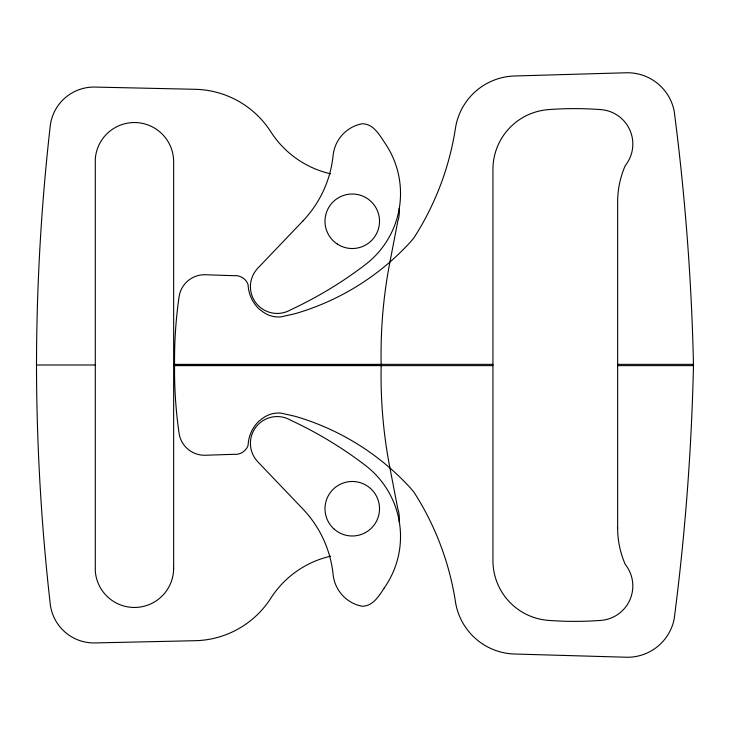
<?xml version="1.0" encoding="UTF-8"?>
<svg xmlns="http://www.w3.org/2000/svg" width="730" height="730" viewBox="0 0 730 730"><rect width="100%" height="100%" fill="white"/><g stroke="black" fill="none" stroke-linecap="round" stroke-linejoin="round"><path stroke-width="1.09" d="M492.933 364.37L174.579 364.37A441.166 441.166 0 0 0 179.078 433.228A25.705 25.705 0 0 0 205.367 455.246L233.646 454.315A13.651 13.651 0 0 0 248.081 445.464A35.633 35.633 0 0 1 259.041 421.046L263.265 417.852A26.472 26.472 0 0 1 280.977 413.125L295.02 416.282A250.755 250.755 0 0 1 410.534 488.114L413.873 492.075A281.88 281.88 0 0 1 455.447 601.757A61.658 61.658 0 0 0 514.614 654.016L626.112 657.228A47.633 47.633 0 0 0 674.164 619.095A2379.663 2379.663 0 0 0 693.5 364.37L617.644 364.37M330.681 173.822A96.387 96.387 0 0 1 270.812 131.783A92.254 92.254 0 0 0 195.156 89.297L95.301 87.08A44.028 44.028 0 0 0 50.224 126.117A2148.49 2148.49 0 0 0 36.5 365L95.301 365M173.649 365L381.179 365A482.895 482.895 0 0 0 389.765 467.118L397.759 508.609A30.879 30.879 0 0 1 399.173 521.777M492.933 365.63L174.579 365.63A441.166 441.166 0 0 1 179.078 296.772A25.705 25.705 0 0 1 205.367 274.754L233.646 275.685A13.651 13.651 0 0 1 248.081 284.536A35.633 35.633 0 0 0 259.041 308.954L263.265 312.148A26.472 26.472 0 0 0 280.977 316.875L295.02 313.718A250.755 250.755 0 0 0 410.534 241.885L413.873 237.925A281.88 281.88 0 0 0 455.447 128.243A61.658 61.658 0 0 1 514.614 75.984L626.112 72.772A47.633 47.633 0 0 1 674.164 110.905A2379.663 2379.663 0 0 1 693.5 365.63L617.644 365.63M381.179 365A482.895 482.895 0 0 1 389.765 262.882L397.759 221.391A30.879 30.879 0 0 0 399.173 208.223M36.5 365A2148.49 2148.49 0 0 0 50.224 603.883A44.028 44.028 0 0 0 95.301 642.92L195.156 640.703A92.254 92.254 0 0 0 270.812 598.217A96.387 96.387 0 0 1 330.681 556.178M384.272 587.915C378.961 596.008 372.848 606.475 361.852 606.229L357.435 605.042A36.053 36.053 0 0 1 333.117 574.574A111.553 111.553 0 0 0 302.813 508.929L257.827 461.825A26.773 26.773 0 0 1 290.75 420.252A401.117 401.117 0 0 1 365.383 465.384A89.507 89.507 0 0 1 384.272 587.915M302.813 221.071L257.827 268.175A26.773 26.773 0 0 0 290.75 309.748A401.117 401.117 0 0 0 365.383 264.616A89.507 89.507 0 0 0 384.272 142.085C378.961 133.992 372.848 123.525 361.852 123.771L357.435 124.958A36.053 36.053 0 0 0 333.117 155.426A111.553 111.553 0 0 1 302.813 221.071M617.644 528.009L617.644 201.991A90.703 90.703 0 0 1 625.254 165.619A34.52 34.52 0 0 0 600.936 109.619A346.111 346.111 0 0 0 548.367 109.619A59.988 59.988 0 0 0 492.933 169.433L492.933 560.567A59.988 59.988 0 0 0 548.367 620.381A346.111 346.111 0 0 0 600.936 620.381A34.52 34.52 0 0 0 625.245 564.39A90.703 90.703 0 0 1 617.644 528.009M173.649 568.232L173.649 161.768A39.219 39.219 0 0 0 135.853 122.567A39.219 39.219 0 0 0 95.301 158.912L95.301 571.088A39.219 39.219 0 0 0 135.853 607.433A39.219 39.219 0 0 0 173.649 568.232M337.251 244.021A27.256 27.256 0 0 0 379.472 222.878A27.256 27.256 0 0 0 340.052 196.89A27.256 27.256 0 0 0 337.251 244.021M334.167 529.122A27.256 27.256 0 0 0 378.961 514.221A27.256 27.256 0 0 0 343.657 482.868A27.256 27.256 0 0 0 334.167 529.122"/></g></svg>
